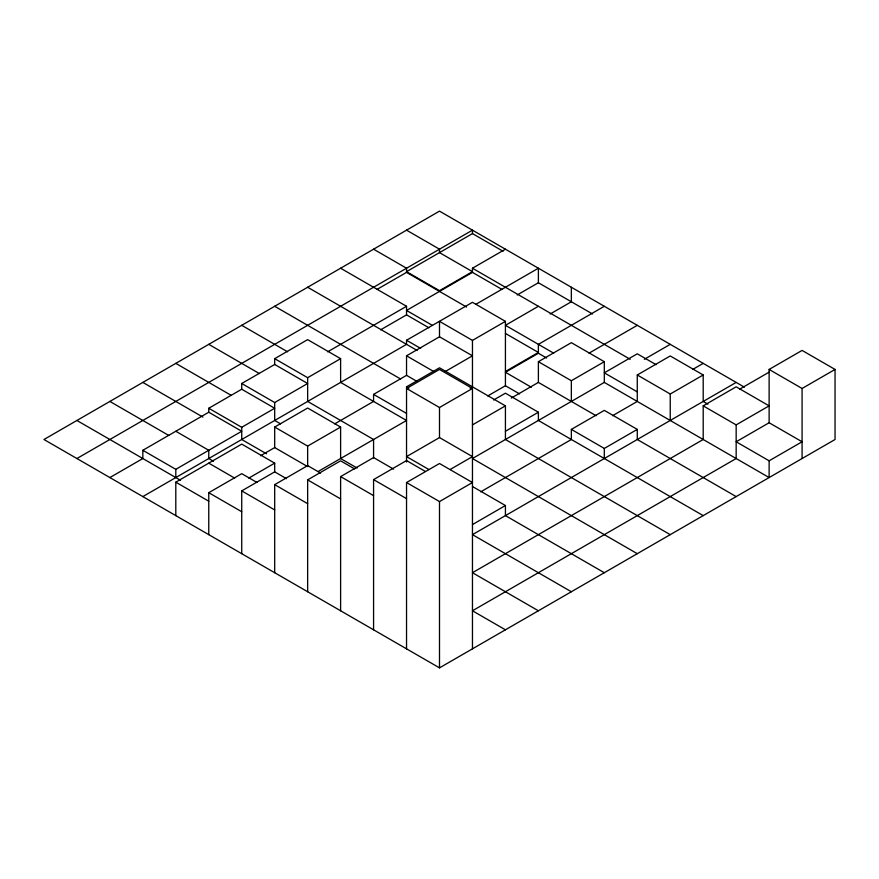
<?xml version="1.0" encoding="UTF-8"?>
<svg xmlns="http://www.w3.org/2000/svg" width="879" height="879" viewBox="0 0 879 879"><rect width="100%" height="100%" fill="white"/><g stroke="black" fill="none" stroke-linecap="round" stroke-linejoin="round"><path stroke-width="1.32" d="M76.912 458.53L472.462 230.166L472.462 233.594L406.537 271.655L439.5 290.685L472.462 271.655L439.5 252.625L439.5 249.196L406.537 230.166M377.102 289.367L406.537 272.38L466.573 307.046M109.875 477.561L142.837 458.53L142.837 450.29L208.762 412.229L208.762 408.263L241.725 389.232L241.725 383.497L274.688 402.527L307.65 383.497L274.688 364.466L274.688 358.665L307.65 339.635L340.612 358.665L340.612 382.409L406.537 420.47L318.242 471.441M241.725 383.497L274.688 364.466M327.658 351.82L406.537 306.288L406.537 314.858L380.64 329.812M432.435 325.395L406.537 310.441L472.462 272.38L472.462 268.227L505.425 249.196M274.688 358.665L307.65 377.695L340.612 358.665M208.762 408.263L241.725 427.293L274.688 408.263L241.725 389.232M142.837 450.29L175.8 469.32L241.725 431.259L208.762 412.229M142.837 496.591L406.537 344.348L406.537 340.261L472.462 302.321L505.425 321.362L505.425 385.738L487.768 395.935M475.989 304.244L538.387 268.227L538.387 282.741L592.545 314.001M175.8 515.621L175.8 482.175L241.725 444.115L274.688 463.145L274.688 472.408M340.612 427.062L307.65 446.092L307.65 466.606L274.688 447.576L274.688 427.062L307.65 408.032L340.612 427.062L340.612 458.53L357.094 468.046M334.723 423.865L373.575 401.439L373.575 394.385L406.537 375.355L406.537 355.819L439.5 336.789L472.462 355.819L445.389 371.454M517.193 294.97L538.387 282.741M260.558 455.74L274.688 447.576M439.5 336.789L439.5 321.362L472.462 340.393L505.425 321.362M208.762 534.652L208.762 492.701L241.725 473.671L257.031 482.505M538.387 306.288L505.425 325.318L553.693 353.182M406.537 462.057L406.537 386.826L439.5 367.796L505.425 405.856L505.425 439.5L670.237 534.652M248.79 478.099L274.688 463.145M241.725 553.682L241.725 490.889L274.688 471.858L286.455 478.648M550.155 314.001L571.35 301.772L571.35 287.257M274.688 572.712L274.688 484.648L307.65 465.617L320.604 473.1M604.312 306.288L538.387 344.348L538.387 353.248L505.425 372.278L531.323 387.232M307.65 591.743L307.65 479.868L340.612 460.838L354.742 468.99M470.111 388.188L472.462 386.826M472.462 388.474L439.5 369.444L406.537 388.474L439.5 407.504L472.462 388.474L472.462 648.834M505.425 371.487L538.387 352.457L505.425 333.427M596.072 415.712L538.387 382.409L538.387 361.698L571.35 342.667L604.312 361.698L604.312 382.409L769.125 477.561L769.125 460.805L802.087 441.774L769.125 422.744L736.162 441.774L769.125 460.805M340.612 610.773L340.612 476.605L373.575 457.574L393.583 469.122M493.657 399.989L505.425 393.188L538.387 412.229L538.387 420.47L703.2 515.621M450.092 469.529L472.462 456.619L439.5 437.588L406.537 456.619L428.908 469.529M511.314 398.044L538.387 382.409M589.007 353.182L637.275 325.318M373.575 629.803L373.575 479.604L406.537 460.574L425.37 471.452M472.462 424.887L505.425 405.856M538.387 361.698L571.35 380.728L604.312 361.698M406.537 482.538L439.5 463.508L472.462 482.538L439.5 501.568L406.537 482.538L406.537 648.834M505.425 431.259L538.387 412.229M604.312 382.409L472.462 458.53L637.275 553.682M644.34 359.302L670.237 344.348M612.553 415.712L637.275 401.439L637.275 374.981L670.237 355.951L703.2 374.981L703.2 401.439L707.914 404.153M480.703 491.833L571.35 439.5L571.35 429.402L604.312 410.372L637.275 429.402L637.275 439.5L736.162 496.591M692.608 369.499L703.2 363.379M637.275 374.981L670.237 394.012L703.2 374.981M472.462 524.565L505.425 505.535L505.425 515.621L604.312 572.712M571.35 429.402L604.312 448.433L637.275 429.402M736.162 382.409L472.462 534.652L571.35 591.743M703.2 405.856L736.162 386.826L769.125 405.856L736.162 424.887L703.2 405.856L703.2 439.5L472.462 572.712L538.387 610.773M769.125 422.744L769.125 369.444L802.087 350.413L835.05 369.444L835.05 439.5L439.5 667.864L43.95 439.5L439.5 211.136L744.403 387.167M739.689 389.144L769.125 372.147M769.125 369.444L802.087 388.474L835.05 369.444M472.462 233.594L503.074 251.262M656.108 364.686L637.275 353.808L604.312 372.839L637.275 391.869M472.462 268.227L630.21 359.302M472.462 272.38L501.898 289.367M373.575 249.196L406.537 268.227L406.537 272.38M538.387 353.248L546.628 358.006M340.612 268.227L406.537 306.288M406.537 314.858L428.908 327.779M505.425 385.738L519.555 393.891M406.537 340.261L420.667 348.414M307.65 287.257L417.129 350.468M406.537 355.819L433.611 371.454M406.537 375.355L417.129 381.464M274.688 306.288L400.648 379.014M406.537 386.826L408.889 388.188M373.575 394.385L406.537 413.416M241.725 325.318L287.642 351.82M472.462 486.505L505.425 505.535M208.762 344.348L259.382 373.575M175.8 363.379L231.133 395.319M280.577 423.865L274.688 420.47L274.688 402.527M373.575 479.604L406.537 498.635M274.688 427.062L307.65 446.092M340.612 476.605L373.575 495.635M142.837 382.409L202.873 417.075M266.447 453.773L241.725 439.5L241.725 427.293M307.65 479.868L340.612 498.898M274.688 484.648L307.65 503.678M175.8 431.259L208.762 450.29L208.762 458.53L213.476 461.244M109.875 401.439L168.735 435.424M505.425 629.803L472.462 610.773L736.162 458.53L736.162 424.887M208.762 463.145L234.66 478.099M241.725 490.889L274.688 509.919M208.762 492.701L241.725 511.732M76.912 420.47L180.514 480.286M175.8 482.175L208.762 501.206M802.087 388.474L802.087 458.53M670.237 394.012L670.237 420.47M604.312 448.433L604.312 458.53M571.35 380.728L571.35 401.439M472.462 340.393L472.462 387.09M439.5 290.685L439.5 291.41M439.5 407.504L439.5 437.588M439.5 501.568L439.5 667.864M373.575 457.904L373.575 439.5L307.65 401.439L307.65 377.695M175.8 469.32L175.8 477.561"/></g></svg>
